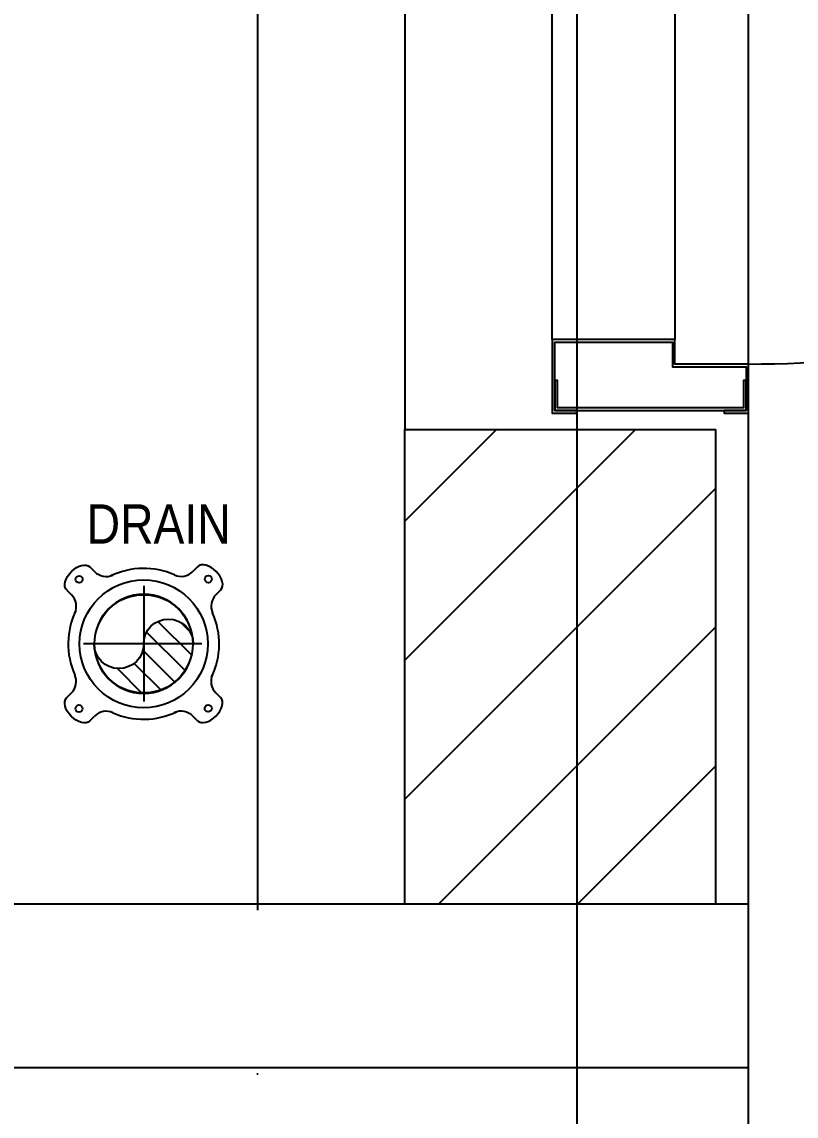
# Model space of a CAD drawing. Header units: millimetres. Extents: x 0 to 1390178, y 0 to 110113.
# Drawn here: x 385528 to 386001, y 35408 to 36076 of the extents above; entities that cross this region are included whole.
import ezdxf
from ezdxf.enums import TextEntityAlignment as Align
from ezdxf.xclip import XClip

# ---------------------------------------------------------------- set-up
doc = ezdxf.new("R2010")
doc.units = ezdxf.units.MM
doc.header["$LTSCALE"] = 100
doc.header["$XCLIPFRAME"] = 0
doc.linetypes.add('X - 평면도$0$CEN', pattern=[62, 60, -1, 0, -1])
doc.layers.add('X - 평면도$0$A-door', color=4, linetype='Continuous', lineweight=25)
for name, color, linetype in [('X - 평면도$0$A-FIN', 8, 'Continuous'), ('X - 평면도$0$A-WALB', 3, 'Continuous'), ('X - 평면도$0$AA-WAXM-CONC', 2, 'Continuous'), ('X - 평면도$0$AA-XXXX-CNTL', 1, 'X - 평면도$0$CEN'), ('X - 평면도$0$AA-XXXX-PATT', 8, 'Continuous'), ('X - 평면도$0$X-55$0$AA-DWXM-WIND', 4, 'Continuous')]:
    doc.layers.add(name, color=color, linetype=linetype)
doc.layers.add('X - 평면도$0$DEFPOINT', color=163, linetype='Continuous', plot=False)
doc.styles.add('X - 평면도$0$du', font='Dotum.ttf')

# ---------------------------------------------------------------- blocks, each defined once
blk = doc.blocks.new('*U1013')
at = {"layer": 'X - 평면도$0$A-door', "color": 8}
for p, q in [((670, 0), (30, 0)), ((45, -45), (655, -45)), ((655, -120), (45, -120))]:
    blk.add_line(p, q, dxfattribs=at)
at = {"layer": 'X - 평면도$0$A-door'}
blk.add_lwpolyline([(698.4, -15), (698.4, -15), (698.4, -15), (700, -15), (700, 0), (670, 0), (670, -45), (655, -45), (655, -120), (700, -120), (700, -105), (698.4, -105), (698.4, -105), (698.4, -105), (698.4, -118.4), (656.6, -118.4), (656.6, -46.6), (671.6, -46.6), (671.6, -1.6), (698.4, -1.6)], close=True, dxfattribs=at)
at = {"layer": 'X - 평면도$0$A-door', "color": 8}
blk.add_lwpolyline([(680, -118.4), (698.4, -118.4), (698.4, -1.6), (680, -1.6), (680, -3.2), (696.8, -3.2), (696.8, -116.8), (680, -116.8)], close=True, dxfattribs=at)
blk.add_arc((30, 0), 640, 0, 45, dxfattribs=at)
blk = doc.blocks.new('*X838')
for p, q in [((2879.542, 10374.874), (2880.226, 10375.558)), ((2879.581, 10375.355), (2879.765, 10375.538)), ((2879.674, 10374.564), (2880.454, 10375.344)), ((2879.882, 10374.33), (2880.531, 10374.979)), ((2880.163, 10374.169), (2880.706, 10374.712)), ((2880.542, 10374.106), (2881.042, 10374.606))]:
    blk.add_line(p, q)
blk = doc.blocks.new('X - 평면도$0$c-sec')
for p, q in [((0, 0.586), (0, -0.581)), ((-0.587, 0), (0.608, 0))]:
    blk.add_line(p, q)
blk.add_circle((0, 0), 0.5)
for centre, start, end in [((-0.25, 0), 0, 180), ((0.25, 0), 180, 0)]:
    blk.add_arc(centre, 0.25, start, end)
at = {"xscale": 0.5, "yscale": 0.5, "zscale": 0.5}
blk.add_blockref('*X838', (-1440.257, -5187.553), dxfattribs=at)
blk = doc.blocks.new('X - 평면도$0$PVC-SLV50-C')
at = {"color": 0}
for p, q in [((-32.97, 47.11), (-30.01, 44.15)), ((32.88, 47.02), (29.92, 44.06)), ((-47.11, 32.97), (-44.15, 30.01)), ((47.02, 32.88), (44.06, 29.92)), ((-47.02, -32.88), (-44.06, -29.92)), ((47.11, -32.97), (44.15, -30.01)), ((-32.88, -47.02), (-29.92, -44.06)), ((32.97, -47.11), (30.01, -44.15))]:
    blk.add_line(p, q, dxfattribs=at)
for centre, radius in [((-39.52, 39.52), 2.17), ((39.44, 39.44), 2.17), ((0, 0), 39.12), ((0, 0), 30), ((-39.44, -39.44), 2.17), ((39.52, -39.52), 2.17)]:
    blk.add_circle(centre, radius, dxfattribs=at)
for centre, radius, start, end in [((-22.94, 51.22), 10, 225, 294.12355), ((0, 0), 46.12, 64.21085, 114.12355), ((22.85, 51.13), 10, 245.87645, 315), ((-51.22, 22.94), 10, 335.87645, 45), ((51.13, 22.85), 10, 135, 204.12355), ((0, 0), 46.12, 335.87645, 25.78915), ((0, 0), 46.12, 155.87645, 205.78915), ((-51.13, -22.85), 10, 315, 24.12355), ((51.22, -22.94), 10, 155.87645, 225), ((-22.85, -51.13), 10, 65.87645, 135), ((0, 0), 46.12, 244.21085, 294.12355), ((22.94, -51.22), 10, 45, 114.12355)]:
    blk.add_arc(centre, radius, start, end, dxfattribs=at)
for centre, major_axis in [((-40.04, 40.04), (-7.07, -7.07)), ((39.95, 39.95), (-7.07, 7.07))]:
    blk.add_ellipse(centre, major_axis=major_axis, ratio=0.593801, start_param=3.141593, end_param=6.283185, dxfattribs=at)
at = {"color": 0, "extrusion": (0, 0, -1)}
for centre, major_axis in [((-39.95, -39.95), (-7.07, 7.07)), ((40.04, -40.04), (-7.07, -7.07))]:
    blk.add_ellipse(centre, major_axis=major_axis, ratio=0.593801, start_param=3.141593, end_param=6.283185, dxfattribs=at)
blk = doc.blocks.new('X - 평면도$0$A$Cfb342870')
at = {"layer": 'X - 평면도$0$AA-XXXX-PATT'}
h = blk.add_hatch(dxfattribs=at)
h.set_pattern_fill('_USER', color=256, scale=60, angle=45, style=0, pattern_type=0)
h.set_pattern_definition([(45, (-586639.225, -33202.216), (-42.426407, 42.426407), [])])
h.paths.add_polyline_path([(-13437.24, 17380.89), (-13627.24, 17380.89), (-13627.24, 17090.9), (-13437.24, 17090.9)])
at = {"layer": 'X - 평면도$0$A-FIN'}
blk.add_line((-13417.24, 17090.9), (-13417.24, 17390.9), dxfattribs=at)
at = {"layer": 'X - 평면도$0$A-WALB'}
for p, q in [((-13627.24, 17090.9), (-13627.24, 17380.9)), ((-13627.24, 17380.9), (-13437.24, 17380.9)), ((-13437.24, 17090.9), (-13437.24, 17380.9))]:
    blk.add_line(p, q, dxfattribs=at)
at = {"layer": 'X - 평면도$0$AA-WAXM-CONC'}
for p, q in [((-13417.24, 17090.89), (-14717.24, 17090.89)), ((-13417.24, 16890.89), (-13417.24, 17090.89))]:
    blk.add_line(p, q, dxfattribs=at)
at = {"layer": 'X - 평면도$0$AA-XXXX-CNTL'}
for p, q in [((-13522.24, 18490.89), (-13522.24, 13150.89)), ((-13417.24, 16990.89), (-14807.24, 16990.89))]:
    blk.add_line(p, q, dxfattribs=at)
at = {"layer": 'X - 평면도$0$X-55$0$AA-DWXM-WIND'}
blk.add_line((-13627.24, 18100.9), (-13627.24, 17380.9), dxfattribs=at)
at = {"layer": 'X - 평면도$0$A-door', "rotation": 270}
blk.add_blockref('*U1013', (-13417.24, 18090.9), dxfattribs=at)
at = {"layer": 'X - 평면도$0$DEFPOINT', "color": 4, "rotation": 270}
blk.add_blockref('X - 평면도$0$PVC-SLV50-C', (-13786.75, 17249.97), dxfattribs=at)
at = {"layer": 'X - 평면도$0$DEFPOINT', "xscale": -60.49999999999997, "yscale": 60.49999999999997, "zscale": 60.49999999999997, "rotation": 359.9999999999999}
blk.add_blockref('X - 평면도$0$c-sec', (-13786.75, 17249.97), dxfattribs=at)
at = {"layer": 'X - 평면도$0$DEFPOINT', "style": 'X - 평면도$0$du', "width": 0.9}
blk.add_text('DRAIN', height=24, rotation=0.00014, dxfattribs=at).set_placement((-13733.64, 17311.19, 0), align=Align.RIGHT)
blk = doc.blocks.new('X - 평면도', base_point=(-475.36, -286.73))
at = {"layer": 'X - 평면도$0$AA-XXXX-CNTL'}
blk.add_line((572921.98, 68689.62), (572921.98, 42623.11), dxfattribs=at)
blk.add_blockref('X - 평면도$0$A$Cfb342870', (586639.23, 33202.22))

msp = doc.modelspace()

# ---------------------------------------------------------------- block references
ref = msp.add_blockref('X - 평면도', (-187725.28, -15042.65))
XClip(ref).set_block_clipping_path([(523249.9173510034, 14755.918452476), (607249.9173510034, 74155.918452476)])

doc.saveas('drawing.dxf')
